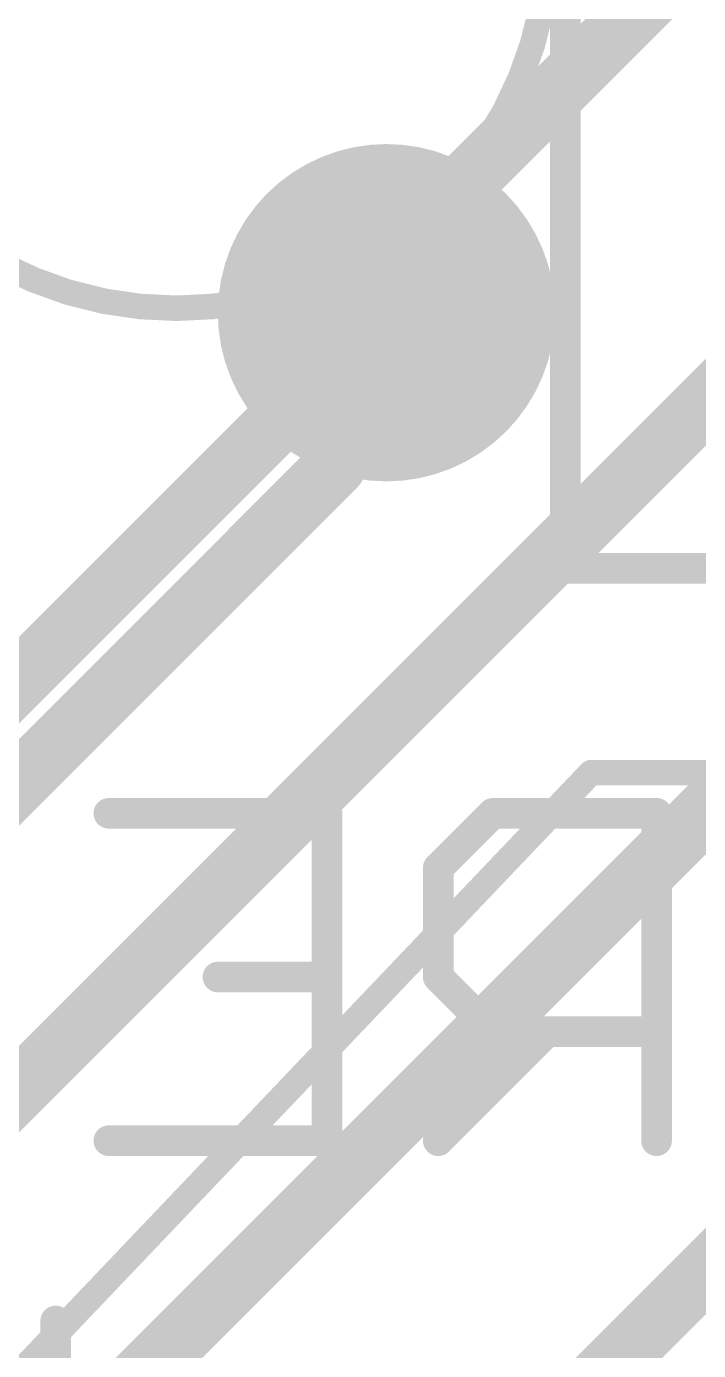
# Model space of a CAD drawing. Extents: x -21.9 to 21.9, y -25.4 to 25.4.
# Drawn here: x -7.88 to -4.55, y -4.65 to 1.93 of the extents above; entities that cross this region are included whole.
import ezdxf

# ---------------------------------------------------------------- set-up
doc = ezdxf.new("R2010")
doc.units = 0
for name, color, linetype in [('1', 12, 'CONTINUOUS'), ('16', 132, 'CONTINUOUS'), ('17', 110, 'CONTINUOUS'), ('21', 253, 'CONTINUOUS'), ('52', 6, 'CONTINUOUS')]:
    doc.layers.add(name, color=color, linetype=linetype)

# ---------------------------------------------------------------- blocks, each defined once
blk = doc.blocks.new('ROUNDP')
at = {"const_width": 0.5}
blk.add_lwpolyline([(0, -0.25, 1), (0, 0.25, 1), (0, -0.25)], format="xyb", dxfattribs=at)

msp = doc.modelspace()

# ---------------------------------------------------------------- linework, layer by layer
at = {"layer": '1', "const_width": 0.3048}
msp.add_lwpolyline([(-10.668, -4.064), (-6.096, 0.508)], dxfattribs=at)
at = {"layer": '1', "const_width": 0.1524}
msp.add_lwpolyline([(-6.0421, 0.4541, 1), (-6.1499, 0.5619)], format="xyb", dxfattribs=at)
at = {"layer": '16', "const_width": 0.3048}
for points in [[(-6.096, 0.762), (-2.794, 4.064)], [(-1.778, 2.794), (-10.922, -6.35)], [(-1.016, 1.524), (-9.906, -7.366)], [(-6.096, 0.508), (-6.096, 0.762)], [(-6.096, 0.508), (-6.35, 0.254)], [(-6.35, 0.254), (-6.35, -0.254)], [(-0.254, 0), (-8.89, -8.636)], [(-6.35, -0.254), (-8.636, -2.54)]]:
    msp.add_lwpolyline(points, dxfattribs=at)
at = {"layer": '16', "const_width": 0.1524}
for points in [[(-6.0198, 0.762, 1), (-6.1722, 0.762)], [(-6.1499, 0.8159, 1), (-6.0421, 0.7081)], [(-6.0421, 0.4541, 1), (-6.1499, 0.5619)], [(-6.1722, 0.508, 1), (-6.0198, 0.508)], [(-6.2738, 0.254, 1), (-6.4262, 0.254)], [(-6.4039, 0.3079, 1), (-6.2961, 0.2001)], [(-6.2961, -0.3079, 1), (-6.4039, -0.2001)], [(-6.4262, -0.254, 1), (-6.2738, -0.254)]]:
    msp.add_lwpolyline(points, format="xyb", dxfattribs=at)
at = {"layer": '21'}
for points, const_width in [([(-5.207, 9.398), (-5.207, -0.762)], 0.1524), ([(-5.207, -0.762), (-3.302, -0.762)], 0.1524), ([(-5.08, -1.778), (-10.16, -7.112)], 0.127), ([(4.826, -1.778), (-5.08, -1.778)], 0.127)]:
    msp.add_lwpolyline(points, dxfattribs=dict(at, const_width=const_width))
for points, const_width in [([(-5.207, -0.7239, 1), (-5.207, -0.8001)], 0.0762), ([(-5.2451, -0.762, 1), (-5.1689, -0.762)], 0.0762), ([(-5.08, -1.7463, 1), (-5.08, -1.8097)], 0.0635), ([(-5.057, -1.7999, 1), (-5.103, -1.7561)], 0.0635)]:
    msp.add_lwpolyline(points, format="xyb", dxfattribs=dict(at, const_width=const_width))
at = {"layer": '52'}
for points, const_width in [([(-7.14, 0.53, 1), (-7.14, 4.23, 1), (-7.14, 0.53)], 0.127), ([(-7.4755, -1.9417, 1), (-7.4755, -2.0179)], 0.0762), ([(-6.3528, -1.9798, 1), (-6.429, -1.9798)], 0.0762), ([(-6.3909, -2.0179, 1), (-6.3909, -1.9417)], 0.0762), ([(-5.5672, -1.9417, 1), (-5.5672, -2.0179)], 0.0762), ([(-5.5403, -2.0068, 1), (-5.5942, -1.9529)], 0.0762), ([(-4.7156, -1.9798, 1), (-4.7918, -1.9798)], 0.0762), ([(-4.7537, -2.0179, 1), (-4.7537, -1.9417)], 0.0762), ([(-5.8003, -2.251, 1), (-5.8765, -2.251)], 0.0762), ([(-5.8653, -2.224, 1), (-5.8115, -2.2779)], 0.0762), ([(-6.9332, -2.7552, 1), (-6.9332, -2.8314)], 0.0762), ([(-6.3909, -2.8314, 1), (-6.3909, -2.7552)], 0.0762), ([(-5.8765, -2.7933, 1), (-5.8003, -2.7933)], 0.0762), ([(-5.8114, -2.7664, 1), (-5.8653, -2.8202)], 0.0762), ([(-5.5672, -3.0264, 1), (-5.5672, -3.1026)], 0.0762), ([(-5.5942, -3.0914, 1), (-5.5403, -3.0375)], 0.0762), ([(-5.2691, -3.0914, 1), (-5.323, -3.0375)], 0.0762), ([(-4.7537, -3.1026, 1), (-4.7537, -3.0264)], 0.0762), ([(-7.4755, -3.5687, 1), (-7.4755, -3.6449)], 0.0762), ([(-6.3909, -3.6449, 1), (-6.3909, -3.5687)], 0.0762), ([(-5.8653, -3.5799, 1), (-5.8114, -3.6337)], 0.0762), ([(-6.429, -3.6068, 1), (-6.3528, -3.6068)], 0.0762), ([(-4.7918, -3.6068, 1), (-4.7156, -3.6068)], 0.0762), ([(-7.7015, -4.5026, 1), (-7.7777, -4.5026)], 0.0762)]:
    msp.add_lwpolyline(points, format="xyb", dxfattribs=dict(at, const_width=const_width))
at = {"layer": '52', "const_width": 0.1524}
for points in [[(-7.4755, -1.9798), (-6.3909, -1.9798)], [(-6.3909, -1.9798), (-6.3909, -3.6068)], [(-5.5672, -1.9798), (-5.8384, -2.251)], [(-4.7537, -1.9798), (-5.5672, -1.9798)], [(-4.7537, -3.6068), (-4.7537, -1.9798)], [(-5.8384, -2.251), (-5.8384, -2.7933)], [(-6.3909, -2.7933), (-6.9332, -2.7933)], [(-5.8384, -2.7933), (-5.5672, -3.0645)], [(-5.2961, -3.0645), (-5.8384, -3.6068)], [(-5.5672, -3.0645), (-4.7537, -3.0645)], [(-6.3909, -3.6068), (-7.4755, -3.6068)], [(-7.7396, -4.5026), (-7.7396, -4.7738)]]:
    msp.add_lwpolyline(points, dxfattribs=at)

# ---------------------------------------------------------------- block references
at = {"layer": '17', "rotation": 180}
for xscale, yscale in [(1.6764, 1.6764), (1.6764, 1.6764), (1.3208, 1.3208)]:
    msp.add_blockref('ROUNDP', (-6.096, 0.508), dxfattribs=dict(at, xscale=xscale, yscale=yscale))

doc.saveas('drawing.dxf')
